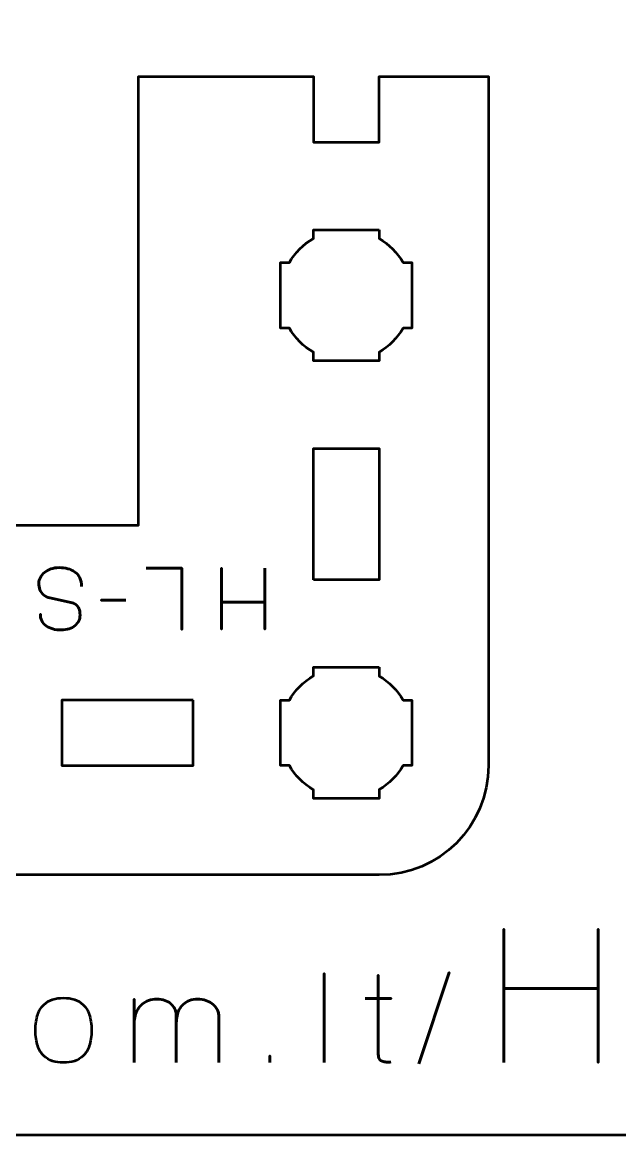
# Model space of a CAD drawing. Header units: centimetres. Extents: x -22.6 to 1.6, y -29.7 to 0.
# Drawn here: x -6.98 to -4.25, y -29.7 to -24.61 of the extents above; entities that cross this region are included whole.
import ezdxf

# ---------------------------------------------------------------- set-up
doc = ezdxf.new("R2010")
doc.units = ezdxf.units.CM
doc.header["$MEASUREMENT"] = 0
doc.layers.add('Layer 1', color=7, linetype='Continuous')

msp = doc.modelspace()

# ---------------------------------------------------------------- linework, layer by layer
at = {"layer": 'Layer 1', "color": 22, "lineweight": 53}
msp.add_open_spline([(-22.62502, -29.19995), (-22.62502, -29.19995), (-22.62502, -0.49992), (-22.62502, -0.49992), (-22.62502, -0.49992), (-22.62502, -0.22295), (-22.40193, 0.00004), (-22.12493, 0.00004), (-22.12493, 0.00004), (-22.12493, 0.00004), (1.12492, 0.00004), (1.12492, 0.00004), (1.12492, 0.00004), (1.40206, 0.00004), (1.62502, -0.22295), (1.62502, -0.49992), (1.62502, -0.49992), (1.62502, -0.49992), (1.62502, -29.19995), (1.62502, -29.19995), (1.62502, -29.19995), (1.62502, -29.47695), (1.40206, -29.70004), (1.12492, -29.70004), (1.12492, -29.70004), (1.12492, -29.70004), (-22.12493, -29.70004), (-22.12493, -29.70004), (-22.12493, -29.70004), (-22.40193, -29.70004), (-22.62502, -29.47695), (-22.62502, -29.19995)], degree=3, knots=[0, 0, 0, 0, 0.125, 0.125, 0.125, 0.125, 0.25, 0.25, 0.25, 0.25, 0.375, 0.375, 0.375, 0.375, 0.5, 0.5, 0.5, 0.5, 0.625, 0.625, 0.625, 0.625, 0.75, 0.75, 0.75, 0.75, 0.875, 0.875, 0.875, 0.875, 1, 1, 1, 1], dxfattribs=at)
at = {"layer": 'Layer 1', "color": 114, "lineweight": 53}
msp.add_open_spline([(-5.3499, -28.5125), (-5.07284, -28.51242), (-4.84996, -28.28935), (-4.84996, -28.0124), (-4.84996, -28.0124), (-4.84996, -28.0124), (-4.84996, -24.86255), (-4.84996, -24.86255), (-4.84996, -24.86255), (-4.84996, -24.86255), (-5.34991, -24.86255), (-5.34991, -24.86255), (-5.34991, -24.86255), (-5.34991, -24.86255), (-5.34991, -25.16254), (-5.34991, -25.16254), (-5.34991, -25.16254), (-5.34991, -25.16254), (-5.64991, -25.16254), (-5.64991, -25.16254), (-5.64991, -25.16254), (-5.64991, -25.16254), (-5.64991, -24.86255), (-5.64991, -24.86255), (-5.64991, -24.86255), (-5.64991, -24.86255), (-6.44999, -24.86255), (-6.44999, -24.86255), (-6.44999, -24.86255), (-6.44999, -24.86255), (-6.44998, -26.9125), (-6.44998, -26.9125), (-6.44998, -26.9125), (-6.44998, -26.9125), (-8.54997, -26.9125), (-8.54997, -26.9125), (-8.54997, -26.9125), (-8.54997, -26.9125), (-8.54998, -24.86255), (-8.54998, -24.86255), (-8.54998, -24.86255), (-8.54998, -24.86255), (-9.34991, -24.86255), (-9.34991, -24.86255), (-9.34991, -24.86255), (-9.34991, -24.86255), (-9.34991, -25.16254), (-9.34991, -25.16254), (-9.34991, -25.16254), (-9.34991, -25.16254), (-9.64991, -25.16254), (-9.64991, -25.16254), (-9.64991, -25.16254), (-9.64991, -25.16254), (-9.64991, -24.86255), (-9.64991, -24.86255), (-9.64991, -24.86255), (-9.64991, -24.86255), (-10.15, -24.86255), (-10.15, -24.86255), (-10.15, -24.86255), (-10.15, -24.86255), (-10.15, -28.0124), (-10.15, -28.0124), (-10.15, -28.0124), (-10.15, -28.2894), (-9.92691, -28.5125), (-9.64991, -28.5125), (-9.64991, -28.5125), (-9.64991, -28.5125), (-5.3499, -28.5125), (-5.3499, -28.5125)], degree=3, knots=[0, 0, 0, 0, 0.0555556, 0.0555556, 0.0555556, 0.0555556, 0.1111111, 0.1111111, 0.1111111, 0.1111111, 0.1666667, 0.1666667, 0.1666667, 0.1666667, 0.2222222, 0.2222222, 0.2222222, 0.2222222, 0.2777778, 0.2777778, 0.2777778, 0.2777778, 0.3333333, 0.3333333, 0.3333333, 0.3333333, 0.3888889, 0.3888889, 0.3888889, 0.3888889, 0.4444444, 0.4444444, 0.4444444, 0.4444444, 0.5, 0.5, 0.5, 0.5, 0.5555556, 0.5555556, 0.5555556, 0.5555556, 0.6111111, 0.6111111, 0.6111111, 0.6111111, 0.6666667, 0.6666667, 0.6666667, 0.6666667, 0.7222222, 0.7222222, 0.7222222, 0.7222222, 0.7777778, 0.7777778, 0.7777778, 0.7777778, 0.8333333, 0.8333333, 0.8333333, 0.8333333, 0.8888889, 0.8888889, 0.8888889, 0.8888889, 0.9444444, 0.9444444, 0.9444444, 0.9444444, 1, 1, 1, 1], dxfattribs=at)
at = {"layer": 'Layer 1', "color": 250, "lineweight": 53}
for points, knots in [([(-5.34991, -25.56255), (-5.34991, -25.56255), (-5.49843, -25.56255), (-5.49843, -25.56255), (-5.49843, -25.56255), (-5.49843, -25.56255), (-5.49998, -25.56253), (-5.49998, -25.56253), (-5.49998, -25.56253), (-5.49998, -25.56253), (-5.50153, -25.56255), (-5.50153, -25.56255), (-5.50153, -25.56255), (-5.50153, -25.56255), (-5.64991, -25.56255), (-5.64991, -25.56255), (-5.64991, -25.56255), (-5.64991, -25.56255), (-5.64991, -25.60264), (-5.64991, -25.60264), (-5.64991, -25.60264), (-5.69548, -25.62899), (-5.73346, -25.66699), (-5.75982, -25.71254), (-5.75982, -25.71254), (-5.75982, -25.71254), (-5.79991, -25.71254), (-5.79991, -25.71254), (-5.79991, -25.71254), (-5.79991, -25.71254), (-5.79991, -25.85659), (-5.79991, -25.85659), (-5.79991, -25.85659), (-5.79991, -25.85659), (-5.79997, -25.86253), (-5.79997, -25.86253), (-5.79997, -25.86253), (-5.79997, -25.86253), (-5.79991, -25.86847), (-5.79991, -25.86847), (-5.79991, -25.86847), (-5.79991, -25.86847), (-5.79991, -26.01254), (-5.79991, -26.01254), (-5.79991, -26.01254), (-5.79991, -26.01254), (-5.75984, -26.01254), (-5.75984, -26.01254), (-5.75984, -26.01254), (-5.73348, -26.05811), (-5.69549, -26.0961), (-5.64991, -26.12244), (-5.64991, -26.12244), (-5.64991, -26.12244), (-5.64991, -26.16254), (-5.64991, -26.16254), (-5.64991, -26.16254), (-5.64991, -26.16254), (-5.34991, -26.16254), (-5.34991, -26.16254), (-5.34991, -26.16254), (-5.34991, -26.16254), (-5.34991, -26.12235), (-5.34991, -26.12235), (-5.34991, -26.12235), (-5.30441, -26.09601), (-5.26647, -26.05805), (-5.24013, -26.01254), (-5.24013, -26.01254), (-5.24013, -26.01254), (-5.19992, -26.01254), (-5.19992, -26.01254), (-5.19992, -26.01254), (-5.19992, -26.01254), (-5.19992, -25.71254), (-5.19992, -25.71254), (-5.19992, -25.71254), (-5.19992, -25.71254), (-5.24015, -25.71254), (-5.24015, -25.71254), (-5.24015, -25.71254), (-5.26649, -25.66704), (-5.30442, -25.62908), (-5.34991, -25.60274), (-5.34991, -25.60274), (-5.34991, -25.60274), (-5.34991, -25.56255), (-5.34991, -25.56255)], [0, 0, 0, 0, 0.0454545, 0.0454545, 0.0454545, 0.0454545, 0.0909091, 0.0909091, 0.0909091, 0.0909091, 0.1363636, 0.1363636, 0.1363636, 0.1363636, 0.1818182, 0.1818182, 0.1818182, 0.1818182, 0.2272727, 0.2272727, 0.2272727, 0.2272727, 0.2727273, 0.2727273, 0.2727273, 0.2727273, 0.3181818, 0.3181818, 0.3181818, 0.3181818, 0.3636364, 0.3636364, 0.3636364, 0.3636364, 0.4090909, 0.4090909, 0.4090909, 0.4090909, 0.4545455, 0.4545455, 0.4545455, 0.4545455, 0.5, 0.5, 0.5, 0.5, 0.5454545, 0.5454545, 0.5454545, 0.5454545, 0.5909091, 0.5909091, 0.5909091, 0.5909091, 0.6363636, 0.6363636, 0.6363636, 0.6363636, 0.6818182, 0.6818182, 0.6818182, 0.6818182, 0.7272727, 0.7272727, 0.7272727, 0.7272727, 0.7727273, 0.7727273, 0.7727273, 0.7727273, 0.8181818, 0.8181818, 0.8181818, 0.8181818, 0.8636364, 0.8636364, 0.8636364, 0.8636364, 0.9090909, 0.9090909, 0.9090909, 0.9090909, 0.9545455, 0.9545455, 0.9545455, 0.9545455, 1, 1, 1, 1]), ([(-5.64991, -27.16245), (-5.64991, -27.16245), (-5.3499, -27.16245), (-5.3499, -27.16245), (-5.3499, -27.16245), (-5.3499, -27.16245), (-5.3499, -26.56246), (-5.3499, -26.56246), (-5.3499, -26.56246), (-5.3499, -26.56246), (-5.64991, -26.56246), (-5.64991, -26.56246), (-5.64991, -26.56246), (-5.64991, -26.56246), (-5.64991, -27.16245), (-5.64991, -27.16245)], [0, 0, 0, 0, 0.25, 0.25, 0.25, 0.25, 0.5, 0.5, 0.5, 0.5, 0.75, 0.75, 0.75, 0.75, 1, 1, 1, 1]), ([(-5.34991, -27.56255), (-5.34991, -27.56255), (-5.49843, -27.56255), (-5.49843, -27.56255), (-5.49843, -27.56255), (-5.49843, -27.56255), (-5.49998, -27.56253), (-5.49998, -27.56253), (-5.49998, -27.56253), (-5.49998, -27.56253), (-5.50153, -27.56255), (-5.50153, -27.56255), (-5.50153, -27.56255), (-5.50153, -27.56255), (-5.64991, -27.56255), (-5.64991, -27.56255), (-5.64991, -27.56255), (-5.64991, -27.56255), (-5.64991, -27.60264), (-5.64991, -27.60264), (-5.64991, -27.60264), (-5.69548, -27.62899), (-5.73346, -27.66699), (-5.75982, -27.71254), (-5.75982, -27.71254), (-5.75982, -27.71254), (-5.79991, -27.71254), (-5.79991, -27.71254), (-5.79991, -27.71254), (-5.79991, -27.71254), (-5.79991, -27.85659), (-5.79991, -27.85659), (-5.79991, -27.85659), (-5.79991, -27.85659), (-5.79997, -27.86253), (-5.79997, -27.86253), (-5.79997, -27.86253), (-5.79997, -27.86253), (-5.79991, -27.86847), (-5.79991, -27.86847), (-5.79991, -27.86847), (-5.79991, -27.86847), (-5.79991, -28.01254), (-5.79991, -28.01254), (-5.79991, -28.01254), (-5.79991, -28.01254), (-5.75984, -28.01254), (-5.75984, -28.01254), (-5.75984, -28.01254), (-5.73348, -28.05811), (-5.69549, -28.0961), (-5.64991, -28.12244), (-5.64991, -28.12244), (-5.64991, -28.12244), (-5.64991, -28.16254), (-5.64991, -28.16254), (-5.64991, -28.16254), (-5.64991, -28.16254), (-5.34991, -28.16254), (-5.34991, -28.16254), (-5.34991, -28.16254), (-5.34991, -28.16254), (-5.34991, -28.12235), (-5.34991, -28.12235), (-5.34991, -28.12235), (-5.30441, -28.09601), (-5.26647, -28.05805), (-5.24013, -28.01254), (-5.24013, -28.01254), (-5.24013, -28.01254), (-5.19992, -28.01254), (-5.19992, -28.01254), (-5.19992, -28.01254), (-5.19992, -28.01254), (-5.19992, -27.71254), (-5.19992, -27.71254), (-5.19992, -27.71254), (-5.19992, -27.71254), (-5.24015, -27.71254), (-5.24015, -27.71254), (-5.24015, -27.71254), (-5.26649, -27.66704), (-5.30442, -27.62908), (-5.34991, -27.60274), (-5.34991, -27.60274), (-5.34991, -27.60274), (-5.34991, -27.56255), (-5.34991, -27.56255)], [0, 0, 0, 0, 0.0454545, 0.0454545, 0.0454545, 0.0454545, 0.0909091, 0.0909091, 0.0909091, 0.0909091, 0.1363636, 0.1363636, 0.1363636, 0.1363636, 0.1818182, 0.1818182, 0.1818182, 0.1818182, 0.2272727, 0.2272727, 0.2272727, 0.2272727, 0.2727273, 0.2727273, 0.2727273, 0.2727273, 0.3181818, 0.3181818, 0.3181818, 0.3181818, 0.3636364, 0.3636364, 0.3636364, 0.3636364, 0.4090909, 0.4090909, 0.4090909, 0.4090909, 0.4545455, 0.4545455, 0.4545455, 0.4545455, 0.5, 0.5, 0.5, 0.5, 0.5454545, 0.5454545, 0.5454545, 0.5454545, 0.5909091, 0.5909091, 0.5909091, 0.5909091, 0.6363636, 0.6363636, 0.6363636, 0.6363636, 0.6818182, 0.6818182, 0.6818182, 0.6818182, 0.7272727, 0.7272727, 0.7272727, 0.7272727, 0.7727273, 0.7727273, 0.7727273, 0.7727273, 0.8181818, 0.8181818, 0.8181818, 0.8181818, 0.8636364, 0.8636364, 0.8636364, 0.8636364, 0.9090909, 0.9090909, 0.9090909, 0.9090909, 0.9545455, 0.9545455, 0.9545455, 0.9545455, 1, 1, 1, 1]), ([(-6.19991, -27.71257), (-6.19991, -27.71257), (-6.19991, -28.01258), (-6.19991, -28.01258), (-6.19991, -28.01258), (-6.19991, -28.01258), (-6.7999, -28.01258), (-6.7999, -28.01258), (-6.7999, -28.01258), (-6.7999, -28.01258), (-6.7999, -27.71257), (-6.7999, -27.71257), (-6.7999, -27.71257), (-6.7999, -27.71257), (-6.19991, -27.71257), (-6.19991, -27.71257)], [0, 0, 0, 0, 0.25, 0.25, 0.25, 0.25, 0.5, 0.5, 0.5, 0.5, 0.75, 0.75, 0.75, 0.75, 1, 1, 1, 1])]:
    msp.add_open_spline(points, degree=3, knots=knots, dxfattribs=at)
at = {"layer": 'Layer 1', "color": 30, "lineweight": 53}
for points, knots in [([(-6.70995, -27.19426), (-6.71008, -27.17873), (-6.7128, -27.16548), (-6.71823, -27.15448), (-6.71823, -27.15448), (-6.7236, -27.14342), (-6.7311, -27.13443), (-6.74054, -27.12751), (-6.74054, -27.12751), (-6.75005, -27.12053), (-6.76098, -27.11542), (-6.77333, -27.11218), (-6.77333, -27.11218), (-6.78562, -27.10888), (-6.79882, -27.10727), (-6.81279, -27.10733), (-6.81279, -27.10733), (-6.82689, -27.1074), (-6.83956, -27.10947), (-6.85088, -27.11341), (-6.85088, -27.11341), (-6.86213, -27.11736), (-6.87177, -27.12266), (-6.87979, -27.12932), (-6.87979, -27.12932), (-6.88788, -27.13598), (-6.89408, -27.14342), (-6.89848, -27.1517), (-6.89848, -27.1517), (-6.90288, -27.15998), (-6.90521, -27.16845), (-6.90553, -27.17718), (-6.90553, -27.17718), (-6.90592, -27.18863), (-6.90424, -27.19911), (-6.90055, -27.20855), (-6.90055, -27.20855), (-6.89687, -27.21799), (-6.89117, -27.22588), (-6.88348, -27.23235), (-6.88348, -27.23235), (-6.87585, -27.23882), (-6.86621, -27.24335), (-6.8547, -27.24587), (-6.8547, -27.24587), (-6.8547, -27.24587), (-6.75962, -27.26644), (-6.75962, -27.26644), (-6.75962, -27.26644), (-6.7507, -27.26831), (-6.743, -27.27148), (-6.73666, -27.27588), (-6.73666, -27.27588), (-6.73032, -27.28034), (-6.72541, -27.28649), (-6.72205, -27.29438), (-6.72205, -27.29438), (-6.71868, -27.3022), (-6.71694, -27.31216), (-6.71694, -27.32426), (-6.71694, -27.32426), (-6.71694, -27.33344), (-6.71881, -27.34211), (-6.72263, -27.35026), (-6.72263, -27.35026), (-6.72638, -27.35841), (-6.73194, -27.36559), (-6.73925, -27.37186), (-6.73925, -27.37186), (-6.74656, -27.3782), (-6.75561, -27.38311), (-6.76635, -27.38667), (-6.76635, -27.38667), (-6.77715, -27.39029), (-6.7895, -27.3921), (-6.80347, -27.39217), (-6.80347, -27.39217), (-6.81751, -27.39217), (-6.83038, -27.39055), (-6.84215, -27.38732), (-6.84215, -27.38732), (-6.85386, -27.38408), (-6.86401, -27.37943), (-6.87255, -27.37322), (-6.87255, -27.37322), (-6.88108, -27.36701), (-6.88768, -27.35938), (-6.89221, -27.35045), (-6.89221, -27.35045), (-6.89674, -27.34146), (-6.89887, -27.33118), (-6.89855, -27.3196), (-6.89855, -27.3196), (-6.89887, -27.33118), (-6.89674, -27.34146), (-6.89221, -27.35045), (-6.89221, -27.35045), (-6.88768, -27.35938), (-6.88108, -27.36701), (-6.87255, -27.37322), (-6.87255, -27.37322), (-6.86401, -27.37943), (-6.85386, -27.38408), (-6.84215, -27.38732), (-6.84215, -27.38732), (-6.83038, -27.39055), (-6.81751, -27.39217), (-6.80347, -27.39217), (-6.80347, -27.39217), (-6.7895, -27.3921), (-6.77715, -27.39029), (-6.76635, -27.38667), (-6.76635, -27.38667), (-6.75561, -27.38311), (-6.74656, -27.3782), (-6.73925, -27.37186), (-6.73925, -27.37186), (-6.73194, -27.36559), (-6.72638, -27.35841), (-6.72263, -27.35026), (-6.72263, -27.35026), (-6.71881, -27.34211), (-6.71694, -27.33344), (-6.71694, -27.32426), (-6.71694, -27.32426), (-6.71694, -27.31216), (-6.71862, -27.3022), (-6.72185, -27.29444), (-6.72185, -27.29444), (-6.72515, -27.28662), (-6.73, -27.28054), (-6.73634, -27.27607), (-6.73634, -27.27607), (-6.74268, -27.27168), (-6.75044, -27.26844), (-6.75962, -27.26644), (-6.75962, -27.26644), (-6.75962, -27.26644), (-6.8547, -27.24587), (-6.8547, -27.24587), (-6.8547, -27.24587), (-6.86647, -27.24335), (-6.87617, -27.23882), (-6.8838, -27.23235), (-6.8838, -27.23235), (-6.8915, -27.22588), (-6.89712, -27.21799), (-6.90075, -27.20855), (-6.90075, -27.20855), (-6.9043, -27.19911), (-6.90592, -27.18863), (-6.90553, -27.17718), (-6.90553, -27.17718), (-6.90521, -27.16845), (-6.90288, -27.15998), (-6.89848, -27.1517), (-6.89848, -27.1517), (-6.89408, -27.14342), (-6.88788, -27.13598), (-6.87979, -27.12932), (-6.87979, -27.12932), (-6.87177, -27.12266), (-6.86213, -27.11736), (-6.85088, -27.11341), (-6.85088, -27.11341), (-6.83956, -27.10947), (-6.82689, -27.1074), (-6.81279, -27.10733), (-6.81279, -27.10733), (-6.79882, -27.10727), (-6.78562, -27.10888), (-6.77333, -27.11218), (-6.77333, -27.11218), (-6.76098, -27.11542), (-6.75005, -27.12053), (-6.74054, -27.12751), (-6.74054, -27.12751), (-6.7311, -27.13443), (-6.7236, -27.14342), (-6.71823, -27.15448), (-6.71823, -27.15448), (-6.7128, -27.16548), (-6.71008, -27.17873), (-6.70995, -27.19426)], [0, 0, 0, 0, 0.0217391, 0.0217391, 0.0217391, 0.0217391, 0.0434783, 0.0434783, 0.0434783, 0.0434783, 0.0652174, 0.0652174, 0.0652174, 0.0652174, 0.0869565, 0.0869565, 0.0869565, 0.0869565, 0.1086957, 0.1086957, 0.1086957, 0.1086957, 0.1304348, 0.1304348, 0.1304348, 0.1304348, 0.1521739, 0.1521739, 0.1521739, 0.1521739, 0.173913, 0.173913, 0.173913, 0.173913, 0.1956522, 0.1956522, 0.1956522, 0.1956522, 0.2173913, 0.2173913, 0.2173913, 0.2173913, 0.2391304, 0.2391304, 0.2391304, 0.2391304, 0.2608696, 0.2608696, 0.2608696, 0.2608696, 0.2826087, 0.2826087, 0.2826087, 0.2826087, 0.3043478, 0.3043478, 0.3043478, 0.3043478, 0.326087, 0.326087, 0.326087, 0.326087, 0.3478261, 0.3478261, 0.3478261, 0.3478261, 0.3695652, 0.3695652, 0.3695652, 0.3695652, 0.3913043, 0.3913043, 0.3913043, 0.3913043, 0.4130435, 0.4130435, 0.4130435, 0.4130435, 0.4347826, 0.4347826, 0.4347826, 0.4347826, 0.4565217, 0.4565217, 0.4565217, 0.4565217, 0.4782609, 0.4782609, 0.4782609, 0.4782609, 0.5, 0.5, 0.5, 0.5, 0.5217391, 0.5217391, 0.5217391, 0.5217391, 0.5434783, 0.5434783, 0.5434783, 0.5434783, 0.5652174, 0.5652174, 0.5652174, 0.5652174, 0.5869565, 0.5869565, 0.5869565, 0.5869565, 0.6086957, 0.6086957, 0.6086957, 0.6086957, 0.6304348, 0.6304348, 0.6304348, 0.6304348, 0.6521739, 0.6521739, 0.6521739, 0.6521739, 0.673913, 0.673913, 0.673913, 0.673913, 0.6956522, 0.6956522, 0.6956522, 0.6956522, 0.7173913, 0.7173913, 0.7173913, 0.7173913, 0.7391304, 0.7391304, 0.7391304, 0.7391304, 0.7608696, 0.7608696, 0.7608696, 0.7608696, 0.7826087, 0.7826087, 0.7826087, 0.7826087, 0.8043478, 0.8043478, 0.8043478, 0.8043478, 0.826087, 0.826087, 0.826087, 0.826087, 0.8478261, 0.8478261, 0.8478261, 0.8478261, 0.8695652, 0.8695652, 0.8695652, 0.8695652, 0.8913043, 0.8913043, 0.8913043, 0.8913043, 0.9130435, 0.9130435, 0.9130435, 0.9130435, 0.9347826, 0.9347826, 0.9347826, 0.9347826, 0.9565217, 0.9565217, 0.9565217, 0.9565217, 0.9782609, 0.9782609, 0.9782609, 0.9782609, 1, 1, 1, 1]), ([(-6.41463, -27.10966), (-6.41463, -27.10966), (-6.25126, -27.10966), (-6.25126, -27.10966), (-6.25126, -27.10966), (-6.25126, -27.10966), (-6.25126, -27.38945), (-6.25126, -27.38945), (-6.25126, -27.38945), (-6.25126, -27.38945), (-6.25126, -27.10966), (-6.25126, -27.10966), (-6.25126, -27.10966), (-6.25126, -27.10966), (-6.41463, -27.10966), (-6.41463, -27.10966)], [0, 0, 0, 0, 0.25, 0.25, 0.25, 0.25, 0.5, 0.5, 0.5, 0.5, 0.75, 0.75, 0.75, 0.75, 1, 1, 1, 1]), ([(-5.87251, -27.10966), (-5.87251, -27.10966), (-5.87251, -27.2645), (-5.87251, -27.2645), (-5.87251, -27.2645), (-5.87251, -27.2645), (-6.07003, -27.2645), (-6.07003, -27.2645), (-6.07003, -27.2645), (-6.07003, -27.2645), (-6.07003, -27.10966), (-6.07003, -27.10966), (-6.07003, -27.10966), (-6.07003, -27.10966), (-6.07003, -27.38906), (-6.07003, -27.38906), (-6.07003, -27.38906), (-6.07003, -27.38906), (-6.07003, -27.2645), (-6.07003, -27.2645), (-6.07003, -27.2645), (-6.07003, -27.2645), (-5.87251, -27.2645), (-5.87251, -27.2645), (-5.87251, -27.2645), (-5.87251, -27.2645), (-5.87251, -27.38906), (-5.87251, -27.38906), (-5.87251, -27.38906), (-5.87251, -27.38906), (-5.87251, -27.10966), (-5.87251, -27.10966)], [0, 0, 0, 0, 0.125, 0.125, 0.125, 0.125, 0.25, 0.25, 0.25, 0.25, 0.375, 0.375, 0.375, 0.375, 0.5, 0.5, 0.5, 0.5, 0.625, 0.625, 0.625, 0.625, 0.75, 0.75, 0.75, 0.75, 0.875, 0.875, 0.875, 0.875, 1, 1, 1, 1]), ([(-6.50816, -27.25596), (-6.50816, -27.25596), (-6.62109, -27.25596), (-6.62109, -27.25596), (-6.62109, -27.25596), (-6.62109, -27.25596), (-6.50816, -27.25596), (-6.50816, -27.25596)], [0, 0, 0, 0, 0.5, 0.5, 0.5, 0.5, 1, 1, 1, 1]), ([(-4.77934, -29.36992), (-4.77934, -29.36992), (-4.77934, -29.0321), (-4.77934, -29.0321), (-4.77934, -29.0321), (-4.77934, -29.0321), (-4.34838, -29.0321), (-4.34838, -29.0321), (-4.34838, -29.0321), (-4.34838, -29.0321), (-4.34838, -29.36992), (-4.34838, -29.36992), (-4.34838, -29.36992), (-4.34838, -29.36992), (-4.34838, -28.76032), (-4.34838, -28.76032), (-4.34838, -28.76032), (-4.34838, -28.76032), (-4.34838, -29.0321), (-4.34838, -29.0321), (-4.34838, -29.0321), (-4.34838, -29.0321), (-4.77934, -29.0321), (-4.77934, -29.0321), (-4.77934, -29.0321), (-4.77934, -29.0321), (-4.77934, -28.76032), (-4.77934, -28.76032), (-4.77934, -28.76032), (-4.77934, -28.76032), (-4.77934, -29.36992), (-4.77934, -29.36992)], [0, 0, 0, 0, 0.125, 0.125, 0.125, 0.125, 0.25, 0.25, 0.25, 0.25, 0.375, 0.375, 0.375, 0.375, 0.5, 0.5, 0.5, 0.5, 0.625, 0.625, 0.625, 0.625, 0.75, 0.75, 0.75, 0.75, 0.875, 0.875, 0.875, 0.875, 1, 1, 1, 1]), ([(-5.60061, -29.36992), (-5.60061, -29.36992), (-5.60061, -28.96296), (-5.60061, -28.96296), (-5.60061, -28.96296), (-5.60061, -28.96296), (-5.60061, -29.36992), (-5.60061, -29.36992)], [0, 0, 0, 0, 0.5, 0.5, 0.5, 0.5, 1, 1, 1, 1]), ([(-5.29581, -29.3671), (-5.30277, -29.36766), (-5.30973, -29.36785), (-5.31651, -29.36766), (-5.31651, -29.36766), (-5.32328, -29.36747), (-5.3294, -29.36644), (-5.33495, -29.36437), (-5.33495, -29.36437), (-5.3405, -29.36239), (-5.34492, -29.35882), (-5.3483, -29.35374), (-5.3483, -29.35374), (-5.3516, -29.34866), (-5.35329, -29.34142), (-5.35338, -29.3321), (-5.35338, -29.3321), (-5.35338, -29.32768), (-5.35338, -29.32016), (-5.35338, -29.30962), (-5.35338, -29.30962), (-5.35338, -29.29899), (-5.35338, -29.28619), (-5.35338, -29.27105), (-5.35338, -29.27105), (-5.35338, -29.2559), (-5.35338, -29.23935), (-5.35338, -29.22138), (-5.35338, -29.22138), (-5.35338, -29.20341), (-5.35338, -29.18488), (-5.35338, -29.16569), (-5.35338, -29.16569), (-5.35338, -29.1465), (-5.35338, -29.12759), (-5.35338, -29.10887), (-5.35338, -29.10887), (-5.35338, -29.09015), (-5.35338, -29.07255), (-5.35338, -29.056), (-5.35338, -29.056), (-5.35338, -29.03944), (-5.35338, -29.02476), (-5.35338, -29.01207), (-5.35338, -29.01207), (-5.35338, -28.99927), (-5.35338, -28.9893), (-5.35338, -28.98196), (-5.35338, -28.98196), (-5.35338, -28.97472), (-5.35338, -28.97095), (-5.35338, -28.97086), (-5.35338, -28.97086), (-5.35338, -28.97095), (-5.35338, -28.97472), (-5.35338, -28.98196), (-5.35338, -28.98196), (-5.35338, -28.9893), (-5.35338, -28.99927), (-5.35338, -29.01207), (-5.35338, -29.01207), (-5.35338, -29.02476), (-5.35338, -29.03944), (-5.35338, -29.056), (-5.35338, -29.056), (-5.35338, -29.07255), (-5.35338, -29.09015), (-5.35338, -29.10887), (-5.35338, -29.10887), (-5.35338, -29.12759), (-5.35338, -29.1465), (-5.35338, -29.16569), (-5.35338, -29.16569), (-5.35338, -29.18488), (-5.35338, -29.20341), (-5.35338, -29.22138), (-5.35338, -29.22138), (-5.35338, -29.23935), (-5.35338, -29.2559), (-5.35338, -29.27105), (-5.35338, -29.27105), (-5.35338, -29.28619), (-5.35338, -29.29899), (-5.35338, -29.30962), (-5.35338, -29.30962), (-5.35338, -29.32016), (-5.35338, -29.32768), (-5.35338, -29.3321), (-5.35338, -29.3321), (-5.35329, -29.34142), (-5.3516, -29.34866), (-5.3483, -29.35374), (-5.3483, -29.35374), (-5.34492, -29.35882), (-5.3405, -29.36239), (-5.33495, -29.36437), (-5.33495, -29.36437), (-5.3294, -29.36644), (-5.32328, -29.36747), (-5.31651, -29.36766), (-5.31651, -29.36766), (-5.30973, -29.36785), (-5.30277, -29.36766), (-5.29581, -29.3671)], [0, 0, 0, 0, 0.0384615, 0.0384615, 0.0384615, 0.0384615, 0.0769231, 0.0769231, 0.0769231, 0.0769231, 0.1153846, 0.1153846, 0.1153846, 0.1153846, 0.1538462, 0.1538462, 0.1538462, 0.1538462, 0.1923077, 0.1923077, 0.1923077, 0.1923077, 0.2307692, 0.2307692, 0.2307692, 0.2307692, 0.2692308, 0.2692308, 0.2692308, 0.2692308, 0.3076923, 0.3076923, 0.3076923, 0.3076923, 0.3461538, 0.3461538, 0.3461538, 0.3461538, 0.3846154, 0.3846154, 0.3846154, 0.3846154, 0.4230769, 0.4230769, 0.4230769, 0.4230769, 0.4615385, 0.4615385, 0.4615385, 0.4615385, 0.5, 0.5, 0.5, 0.5, 0.5384615, 0.5384615, 0.5384615, 0.5384615, 0.5769231, 0.5769231, 0.5769231, 0.5769231, 0.6153846, 0.6153846, 0.6153846, 0.6153846, 0.6538462, 0.6538462, 0.6538462, 0.6538462, 0.6923077, 0.6923077, 0.6923077, 0.6923077, 0.7307692, 0.7307692, 0.7307692, 0.7307692, 0.7692308, 0.7692308, 0.7692308, 0.7692308, 0.8076923, 0.8076923, 0.8076923, 0.8076923, 0.8461538, 0.8461538, 0.8461538, 0.8461538, 0.8846154, 0.8846154, 0.8846154, 0.8846154, 0.9230769, 0.9230769, 0.9230769, 0.9230769, 0.9615385, 0.9615385, 0.9615385, 0.9615385, 1, 1, 1, 1]), ([(-5.16768, -29.37556), (-5.16768, -29.37556), (-5.02939, -28.95901), (-5.02939, -28.95901), (-5.02939, -28.95901), (-5.02939, -28.95901), (-5.16768, -29.37556), (-5.16768, -29.37556)], [0, 0, 0, 0, 0.5, 0.5, 0.5, 0.5, 1, 1, 1, 1]), ([(-6.79271, -29.36992), (-6.77493, -29.37001), (-6.75838, -29.36776), (-6.74295, -29.36296), (-6.74295, -29.36296), (-6.72752, -29.35816), (-6.71388, -29.35016), (-6.70221, -29.33897), (-6.70221, -29.33897), (-6.69045, -29.32778), (-6.68133, -29.31263), (-6.67465, -29.29344), (-6.67465, -29.29344), (-6.66807, -29.27434), (-6.66468, -29.25054), (-6.66458, -29.22204), (-6.66458, -29.22204), (-6.66468, -29.19363), (-6.66807, -29.16992), (-6.67465, -29.15092), (-6.67465, -29.15092), (-6.68133, -29.13191), (-6.69045, -29.11677), (-6.70221, -29.10557), (-6.70221, -29.10557), (-6.71388, -29.09447), (-6.72752, -29.08648), (-6.74295, -29.08168), (-6.74295, -29.08168), (-6.75838, -29.07688), (-6.77493, -29.07462), (-6.79271, -29.07472), (-6.79271, -29.07472), (-6.8103, -29.07462), (-6.82686, -29.07688), (-6.84229, -29.08168), (-6.84229, -29.08168), (-6.85772, -29.08648), (-6.87126, -29.09447), (-6.88302, -29.10557), (-6.88302, -29.10557), (-6.89478, -29.11677), (-6.904, -29.13191), (-6.91068, -29.15092), (-6.91068, -29.15092), (-6.91736, -29.16992), (-6.92075, -29.19363), (-6.92084, -29.22204), (-6.92084, -29.22204), (-6.92075, -29.25054), (-6.91736, -29.27434), (-6.91068, -29.29344), (-6.91068, -29.29344), (-6.904, -29.31263), (-6.89478, -29.32778), (-6.88302, -29.33897), (-6.88302, -29.33897), (-6.87126, -29.35016), (-6.85772, -29.35816), (-6.84229, -29.36296), (-6.84229, -29.36296), (-6.82686, -29.36776), (-6.8103, -29.37001), (-6.79271, -29.36992)], [0, 0, 0, 0, 0.0625, 0.0625, 0.0625, 0.0625, 0.125, 0.125, 0.125, 0.125, 0.1875, 0.1875, 0.1875, 0.1875, 0.25, 0.25, 0.25, 0.25, 0.3125, 0.3125, 0.3125, 0.3125, 0.375, 0.375, 0.375, 0.375, 0.4375, 0.4375, 0.4375, 0.4375, 0.5, 0.5, 0.5, 0.5, 0.5625, 0.5625, 0.5625, 0.5625, 0.625, 0.625, 0.625, 0.625, 0.6875, 0.6875, 0.6875, 0.6875, 0.75, 0.75, 0.75, 0.75, 0.8125, 0.8125, 0.8125, 0.8125, 0.875, 0.875, 0.875, 0.875, 0.9375, 0.9375, 0.9375, 0.9375, 1, 1, 1, 1]), ([(-6.79271, -29.36992), (-6.77493, -29.37001), (-6.75838, -29.36776), (-6.74295, -29.36296), (-6.74295, -29.36296), (-6.72752, -29.35816), (-6.71388, -29.35016), (-6.70221, -29.33897), (-6.70221, -29.33897), (-6.69045, -29.32778), (-6.68133, -29.31263), (-6.67465, -29.29344), (-6.67465, -29.29344), (-6.66807, -29.27434), (-6.66468, -29.25054), (-6.66458, -29.22204), (-6.66458, -29.22204), (-6.66468, -29.19363), (-6.66807, -29.16992), (-6.67465, -29.15092), (-6.67465, -29.15092), (-6.68133, -29.13191), (-6.69045, -29.11677), (-6.70221, -29.10557), (-6.70221, -29.10557), (-6.71388, -29.09447), (-6.72752, -29.08648), (-6.74295, -29.08168), (-6.74295, -29.08168), (-6.75838, -29.07688), (-6.77493, -29.07462), (-6.79271, -29.07472), (-6.79271, -29.07472), (-6.8103, -29.07462), (-6.82686, -29.07688), (-6.84229, -29.08168), (-6.84229, -29.08168), (-6.85772, -29.08648), (-6.87126, -29.09447), (-6.88302, -29.10557), (-6.88302, -29.10557), (-6.89478, -29.11677), (-6.904, -29.13191), (-6.91068, -29.15092), (-6.91068, -29.15092), (-6.91736, -29.16992), (-6.92075, -29.19363), (-6.92084, -29.22204), (-6.92084, -29.22204), (-6.92075, -29.25054), (-6.91736, -29.27434), (-6.91068, -29.29344), (-6.91068, -29.29344), (-6.904, -29.31263), (-6.89478, -29.32778), (-6.88302, -29.33897), (-6.88302, -29.33897), (-6.87126, -29.35016), (-6.85772, -29.35816), (-6.84229, -29.36296), (-6.84229, -29.36296), (-6.82686, -29.36776), (-6.8103, -29.37001), (-6.79271, -29.36992)], [0, 0, 0, 0, 0.0625, 0.0625, 0.0625, 0.0625, 0.125, 0.125, 0.125, 0.125, 0.1875, 0.1875, 0.1875, 0.1875, 0.25, 0.25, 0.25, 0.25, 0.3125, 0.3125, 0.3125, 0.3125, 0.375, 0.375, 0.375, 0.375, 0.4375, 0.4375, 0.4375, 0.4375, 0.5, 0.5, 0.5, 0.5, 0.5625, 0.5625, 0.5625, 0.5625, 0.625, 0.625, 0.625, 0.625, 0.6875, 0.6875, 0.6875, 0.6875, 0.75, 0.75, 0.75, 0.75, 0.8125, 0.8125, 0.8125, 0.8125, 0.875, 0.875, 0.875, 0.875, 0.9375, 0.9375, 0.9375, 0.9375, 1, 1, 1, 1]), ([(-6.27682, -29.36992), (-6.27682, -29.36983), (-6.27682, -29.3671), (-6.27682, -29.36174), (-6.27682, -29.36174), (-6.27682, -29.35647), (-6.27682, -29.34922), (-6.27682, -29.3401), (-6.27682, -29.3401), (-6.27682, -29.33088), (-6.27682, -29.32053), (-6.27682, -29.30887), (-6.27682, -29.30887), (-6.27682, -29.2973), (-6.27682, -29.28516), (-6.27682, -29.27237), (-6.27682, -29.27237), (-6.27682, -29.25967), (-6.27682, -29.24715), (-6.27682, -29.23474), (-6.27682, -29.23474), (-6.27682, -29.22232), (-6.27682, -29.21065), (-6.27682, -29.19993), (-6.27682, -29.19993), (-6.27682, -29.18911), (-6.27682, -29.17989), (-6.27682, -29.17208), (-6.27682, -29.17208), (-6.27682, -29.16437), (-6.27682, -29.15882), (-6.27682, -29.15543), (-6.27682, -29.15543), (-6.27672, -29.15016), (-6.27757, -29.14424), (-6.27917, -29.13775), (-6.27917, -29.13775), (-6.28077, -29.13116), (-6.2835, -29.12458), (-6.28735, -29.11799), (-6.28735, -29.11799), (-6.29121, -29.11131), (-6.29657, -29.1052), (-6.30325, -29.09955), (-6.30325, -29.09955), (-6.31002, -29.09391), (-6.31849, -29.08939), (-6.32865, -29.08591), (-6.32865, -29.08591), (-6.33891, -29.08243), (-6.35113, -29.08055), (-6.36543, -29.08036), (-6.36543, -29.08036), (-6.37973, -29.08036), (-6.39253, -29.08234), (-6.40372, -29.08629), (-6.40372, -29.08629), (-6.41501, -29.09033), (-6.4247, -29.09588), (-6.43298, -29.10294), (-6.43298, -29.10294), (-6.44116, -29.11), (-6.44803, -29.11809), (-6.45339, -29.1273), (-6.45339, -29.1273), (-6.45875, -29.13643), (-6.46271, -29.14612), (-6.46534, -29.15647), (-6.46534, -29.15647), (-6.46797, -29.16672), (-6.46929, -29.17716), (-6.46929, -29.18761), (-6.46929, -29.18761), (-6.46929, -29.17716), (-6.46797, -29.16672), (-6.46534, -29.15647), (-6.46534, -29.15647), (-6.46271, -29.14612), (-6.45875, -29.13643), (-6.45339, -29.1273), (-6.45339, -29.1273), (-6.44803, -29.11809), (-6.44116, -29.11), (-6.43298, -29.10294), (-6.43298, -29.10294), (-6.4247, -29.09588), (-6.41501, -29.09033), (-6.40372, -29.08629), (-6.40372, -29.08629), (-6.39253, -29.08234), (-6.37973, -29.08036), (-6.36543, -29.08036), (-6.36543, -29.08036), (-6.35113, -29.08055), (-6.33891, -29.08243), (-6.32865, -29.08591), (-6.32865, -29.08591), (-6.31849, -29.08939), (-6.31002, -29.09391), (-6.30325, -29.09955), (-6.30325, -29.09955), (-6.29657, -29.1052), (-6.29121, -29.11131), (-6.28735, -29.11799), (-6.28735, -29.11799), (-6.2835, -29.12458), (-6.28077, -29.13116), (-6.27917, -29.13775), (-6.27917, -29.13775), (-6.27757, -29.14424), (-6.27672, -29.15016), (-6.27682, -29.15543), (-6.27682, -29.15543), (-6.27682, -29.15882), (-6.27682, -29.16437), (-6.27682, -29.17208), (-6.27682, -29.17208), (-6.27682, -29.17989), (-6.27682, -29.18911), (-6.27682, -29.19993), (-6.27682, -29.19993), (-6.27682, -29.21065), (-6.27682, -29.22232), (-6.27682, -29.23474), (-6.27682, -29.23474), (-6.27682, -29.24715), (-6.27682, -29.25967), (-6.27682, -29.27237), (-6.27682, -29.27237), (-6.27682, -29.28516), (-6.27682, -29.2973), (-6.27682, -29.30887), (-6.27682, -29.30887), (-6.27682, -29.32053), (-6.27682, -29.33088), (-6.27682, -29.3401), (-6.27682, -29.3401), (-6.27682, -29.34922), (-6.27682, -29.35647), (-6.27682, -29.36174), (-6.27682, -29.36174), (-6.27682, -29.3671), (-6.27682, -29.36983), (-6.27682, -29.36992)], [0, 0, 0, 0, 0.0277778, 0.0277778, 0.0277778, 0.0277778, 0.0555556, 0.0555556, 0.0555556, 0.0555556, 0.0833333, 0.0833333, 0.0833333, 0.0833333, 0.1111111, 0.1111111, 0.1111111, 0.1111111, 0.1388889, 0.1388889, 0.1388889, 0.1388889, 0.1666667, 0.1666667, 0.1666667, 0.1666667, 0.1944444, 0.1944444, 0.1944444, 0.1944444, 0.2222222, 0.2222222, 0.2222222, 0.2222222, 0.25, 0.25, 0.25, 0.25, 0.2777778, 0.2777778, 0.2777778, 0.2777778, 0.3055556, 0.3055556, 0.3055556, 0.3055556, 0.3333333, 0.3333333, 0.3333333, 0.3333333, 0.3611111, 0.3611111, 0.3611111, 0.3611111, 0.3888889, 0.3888889, 0.3888889, 0.3888889, 0.4166667, 0.4166667, 0.4166667, 0.4166667, 0.4444444, 0.4444444, 0.4444444, 0.4444444, 0.4722222, 0.4722222, 0.4722222, 0.4722222, 0.5, 0.5, 0.5, 0.5, 0.5277778, 0.5277778, 0.5277778, 0.5277778, 0.5555556, 0.5555556, 0.5555556, 0.5555556, 0.5833333, 0.5833333, 0.5833333, 0.5833333, 0.6111111, 0.6111111, 0.6111111, 0.6111111, 0.6388889, 0.6388889, 0.6388889, 0.6388889, 0.6666667, 0.6666667, 0.6666667, 0.6666667, 0.6944444, 0.6944444, 0.6944444, 0.6944444, 0.7222222, 0.7222222, 0.7222222, 0.7222222, 0.75, 0.75, 0.75, 0.75, 0.7777778, 0.7777778, 0.7777778, 0.7777778, 0.8055556, 0.8055556, 0.8055556, 0.8055556, 0.8333333, 0.8333333, 0.8333333, 0.8333333, 0.8611111, 0.8611111, 0.8611111, 0.8611111, 0.8888889, 0.8888889, 0.8888889, 0.8888889, 0.9166667, 0.9166667, 0.9166667, 0.9166667, 0.9444444, 0.9444444, 0.9444444, 0.9444444, 0.9722222, 0.9722222, 0.9722222, 0.9722222, 1, 1, 1, 1]), ([(-6.46929, -29.36992), (-6.46929, -29.36992), (-6.46929, -29.08036), (-6.46929, -29.08036), (-6.46929, -29.08036), (-6.46929, -29.08036), (-6.46929, -29.36992), (-6.46929, -29.36992)], [0, 0, 0, 0, 0.5, 0.5, 0.5, 0.5, 1, 1, 1, 1]), ([(-6.08265, -29.36992), (-6.08265, -29.36983), (-6.08265, -29.3671), (-6.08265, -29.36174), (-6.08265, -29.36174), (-6.08265, -29.35647), (-6.08265, -29.34922), (-6.08265, -29.3401), (-6.08265, -29.3401), (-6.08265, -29.33088), (-6.08265, -29.32053), (-6.08265, -29.30887), (-6.08265, -29.30887), (-6.08265, -29.2973), (-6.08265, -29.28516), (-6.08265, -29.27237), (-6.08265, -29.27237), (-6.08265, -29.25967), (-6.08265, -29.24715), (-6.08265, -29.23474), (-6.08265, -29.23474), (-6.08265, -29.22232), (-6.08265, -29.21065), (-6.08265, -29.19993), (-6.08265, -29.19993), (-6.08265, -29.18911), (-6.08265, -29.17989), (-6.08265, -29.17208), (-6.08265, -29.17208), (-6.08265, -29.16437), (-6.08265, -29.15882), (-6.08265, -29.15543), (-6.08265, -29.15543), (-6.08265, -29.15016), (-6.08368, -29.14424), (-6.08585, -29.13775), (-6.08585, -29.13775), (-6.08792, -29.13116), (-6.0913, -29.12458), (-6.09601, -29.11799), (-6.09601, -29.11799), (-6.10062, -29.11131), (-6.10673, -29.1052), (-6.11426, -29.09955), (-6.11426, -29.09955), (-6.12178, -29.09391), (-6.13091, -29.08939), (-6.14163, -29.08591), (-6.14163, -29.08591), (-6.15236, -29.08243), (-6.16487, -29.08055), (-6.17917, -29.08036), (-6.17917, -29.08036), (-6.19347, -29.08036), (-6.20607, -29.08234), (-6.21689, -29.08629), (-6.21689, -29.08629), (-6.22762, -29.09033), (-6.23684, -29.09588), (-6.24455, -29.10294), (-6.24455, -29.10294), (-6.25217, -29.11), (-6.25828, -29.11809), (-6.26308, -29.1273), (-6.26308, -29.1273), (-6.26788, -29.13643), (-6.27136, -29.14612), (-6.27352, -29.15647), (-6.27352, -29.15647), (-6.27578, -29.16672), (-6.27682, -29.17716), (-6.27682, -29.18761), (-6.27682, -29.18761), (-6.27682, -29.17716), (-6.27578, -29.16672), (-6.27352, -29.15647), (-6.27352, -29.15647), (-6.27136, -29.14612), (-6.26788, -29.13643), (-6.26308, -29.1273), (-6.26308, -29.1273), (-6.25828, -29.11809), (-6.25217, -29.11), (-6.24455, -29.10294), (-6.24455, -29.10294), (-6.23684, -29.09588), (-6.22762, -29.09033), (-6.21689, -29.08629), (-6.21689, -29.08629), (-6.20607, -29.08234), (-6.19347, -29.08036), (-6.17917, -29.08036), (-6.17917, -29.08036), (-6.16487, -29.08055), (-6.15236, -29.08243), (-6.14163, -29.08591), (-6.14163, -29.08591), (-6.13091, -29.08939), (-6.12178, -29.09391), (-6.11426, -29.09955), (-6.11426, -29.09955), (-6.10673, -29.1052), (-6.10062, -29.11131), (-6.09601, -29.11799), (-6.09601, -29.11799), (-6.0913, -29.12458), (-6.08792, -29.13116), (-6.08585, -29.13775), (-6.08585, -29.13775), (-6.08368, -29.14424), (-6.08265, -29.15016), (-6.08265, -29.15543), (-6.08265, -29.15543), (-6.08265, -29.15882), (-6.08265, -29.16437), (-6.08265, -29.17208), (-6.08265, -29.17208), (-6.08265, -29.17989), (-6.08265, -29.18911), (-6.08265, -29.19993), (-6.08265, -29.19993), (-6.08265, -29.21065), (-6.08265, -29.22232), (-6.08265, -29.23474), (-6.08265, -29.23474), (-6.08265, -29.24715), (-6.08265, -29.25967), (-6.08265, -29.27237), (-6.08265, -29.27237), (-6.08265, -29.28516), (-6.08265, -29.2973), (-6.08265, -29.30887), (-6.08265, -29.30887), (-6.08265, -29.32053), (-6.08265, -29.33088), (-6.08265, -29.3401), (-6.08265, -29.3401), (-6.08265, -29.34922), (-6.08265, -29.35647), (-6.08265, -29.36174), (-6.08265, -29.36174), (-6.08265, -29.3671), (-6.08265, -29.36983), (-6.08265, -29.36992)], [0, 0, 0, 0, 0.0277778, 0.0277778, 0.0277778, 0.0277778, 0.0555556, 0.0555556, 0.0555556, 0.0555556, 0.0833333, 0.0833333, 0.0833333, 0.0833333, 0.1111111, 0.1111111, 0.1111111, 0.1111111, 0.1388889, 0.1388889, 0.1388889, 0.1388889, 0.1666667, 0.1666667, 0.1666667, 0.1666667, 0.1944444, 0.1944444, 0.1944444, 0.1944444, 0.2222222, 0.2222222, 0.2222222, 0.2222222, 0.25, 0.25, 0.25, 0.25, 0.2777778, 0.2777778, 0.2777778, 0.2777778, 0.3055556, 0.3055556, 0.3055556, 0.3055556, 0.3333333, 0.3333333, 0.3333333, 0.3333333, 0.3611111, 0.3611111, 0.3611111, 0.3611111, 0.3888889, 0.3888889, 0.3888889, 0.3888889, 0.4166667, 0.4166667, 0.4166667, 0.4166667, 0.4444444, 0.4444444, 0.4444444, 0.4444444, 0.4722222, 0.4722222, 0.4722222, 0.4722222, 0.5, 0.5, 0.5, 0.5, 0.5277778, 0.5277778, 0.5277778, 0.5277778, 0.5555556, 0.5555556, 0.5555556, 0.5555556, 0.5833333, 0.5833333, 0.5833333, 0.5833333, 0.6111111, 0.6111111, 0.6111111, 0.6111111, 0.6388889, 0.6388889, 0.6388889, 0.6388889, 0.6666667, 0.6666667, 0.6666667, 0.6666667, 0.6944444, 0.6944444, 0.6944444, 0.6944444, 0.7222222, 0.7222222, 0.7222222, 0.7222222, 0.75, 0.75, 0.75, 0.75, 0.7777778, 0.7777778, 0.7777778, 0.7777778, 0.8055556, 0.8055556, 0.8055556, 0.8055556, 0.8333333, 0.8333333, 0.8333333, 0.8333333, 0.8611111, 0.8611111, 0.8611111, 0.8611111, 0.8888889, 0.8888889, 0.8888889, 0.8888889, 0.9166667, 0.9166667, 0.9166667, 0.9166667, 0.9444444, 0.9444444, 0.9444444, 0.9444444, 0.9722222, 0.9722222, 0.9722222, 0.9722222, 1, 1, 1, 1]), ([(-5.41265, -29.07754), (-5.41265, -29.07754), (-5.29468, -29.07754), (-5.29468, -29.07754), (-5.29468, -29.07754), (-5.29468, -29.07754), (-5.41265, -29.07754), (-5.41265, -29.07754)], [0, 0, 0, 0, 0.5, 0.5, 0.5, 0.5, 1, 1, 1, 1]), ([(-5.84953, -29.36992), (-5.84953, -29.36992), (-5.84953, -29.33888), (-5.84953, -29.33888), (-5.84953, -29.33888), (-5.84953, -29.33888), (-5.84953, -29.36992), (-5.84953, -29.36992)], [0, 0, 0, 0, 0.5, 0.5, 0.5, 0.5, 1, 1, 1, 1])]:
    msp.add_open_spline(points, degree=3, knots=knots, dxfattribs=at)

doc.saveas('drawing.dxf')
